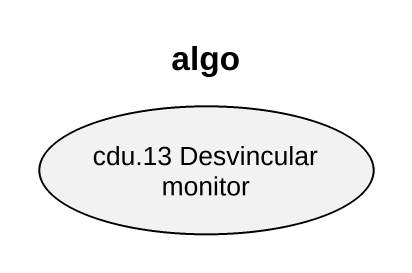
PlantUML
@startuml
title algo
usecase "cdu.13 Desvincular monitor" as cdu_13_Desvincular_monitor
@enduml
